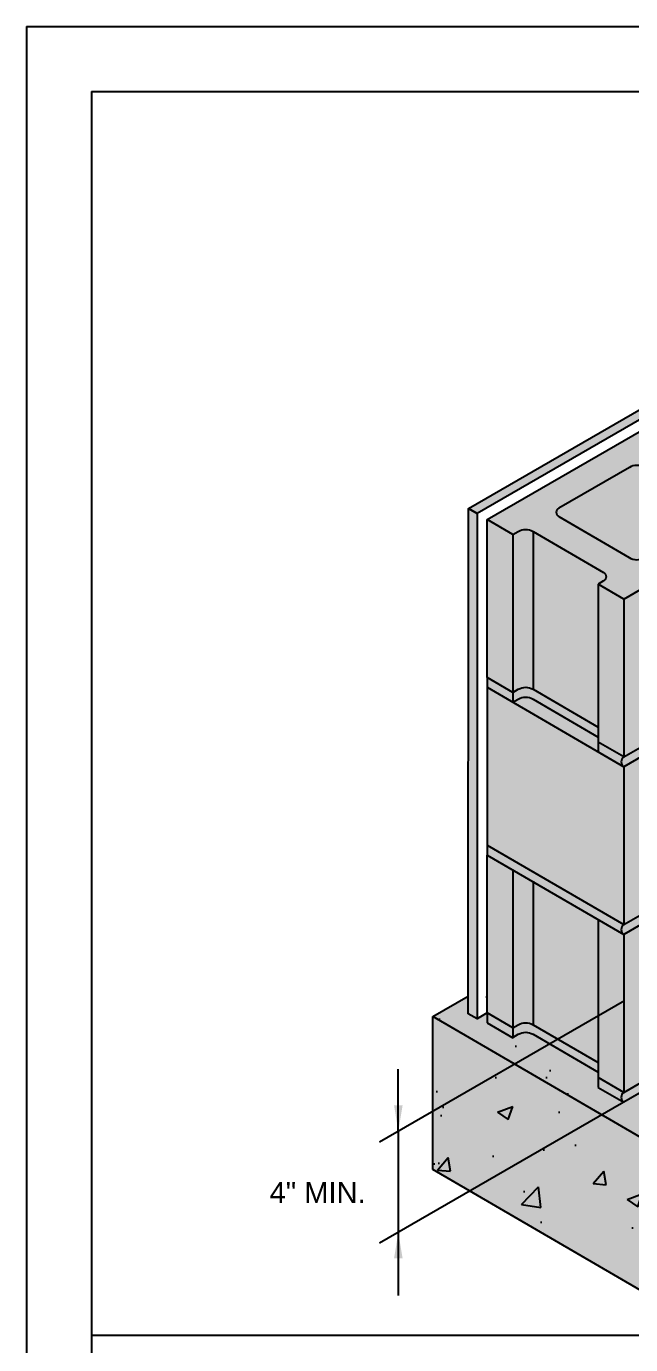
# Model space of a CAD drawing. Extents: x 257.7 to 308.7, y 59.2 to 125.2.
# Drawn here: x 257.72 to 271.64, y 94.8 to 125.16 of the extents above; entities that cross this region are included whole.
import ezdxf

# ---------------------------------------------------------------- set-up
doc = ezdxf.new("R2010")
doc.units = 0
doc.header["$LTSCALE"] = 1.5
doc.header["$MEASUREMENT"] = 0
for name, color, linetype in [('8x11-ttb$0$B', 5, 'CONTINUOUS'), ('CMU', 250, 'CONTINUOUS'), ('STRUCTURE', 250, 'CONTINUOUS'), ('TEXT', 7, 'CONTINUOUS')]:
    doc.layers.add(name, color=color, linetype=linetype)
doc.layers.add('VIEWPORT', color=7, linetype='CONTINUOUS', plot=False)
doc.styles.add('DETAILS', font='sanss___.ttf', dxfattribs={"height": 1})
doc.dimstyles.new('TYVEKDETAILS', dxfattribs={"dimscale": 6, "dimtxt": 1.5, "dimasz": 0.1, "dimexe": 0.75, "dimexo": 0.75, "dimgap": 0.75, "dimtad": 0, "dimtih": 1, "dimtoh": 1, "dimdec": 4, "dimzin": 0, "dimdsep": 46, "dimlunit": 4, "dimtxsty": 'DETAILS', "dimcen": 0.0625, "dimadec": 0, "dimazin": 0, "dimtfac": 1, "dimtdec": 4, "dimtofl": 0, "dimtmove": 0, "dimatfit": 3, "dimfxl": 1, "dimfrac": 2, "dimtolj": 1, "dimtzin": 0, "dimarcsym": 0})

# ---------------------------------------------------------------- blocks, each defined once
blk = doc.blocks.new('CMU ISO WALL')
at = {"layer": 'CMU', "true_color": 0x999999}
h = blk.add_hatch(color=253, dxfattribs=at)
h.paths.add_polyline_path([(-23.52966582886816, -11.66237971149062), (-27.10490734736666, -9.5802332484987), (-27.10490734736666, -14.15056358648414), (-23.5308461815909, -12.09513157735896, 0.5766598250187531)])
h.paths.add_polyline_path([(-18.44720154256612, -4.57314980067855), (-18.44720154256612, -6.581860245565224), (-16.58492744635876, -7.666410031216685, 0.2685044473535811), (-15.83358487172234, -7.668459356300275), (-15.55906571152227, -7.510584198931241), (-15.15302687820545, -7.244875177664596), (-14.87671267571477, -7.08596769678158, 0.5766598250187542), (-14.87553232299203, -6.653215830913268)], flags=17)
h.paths.add_polyline_path([(-9.240246666424952, -3.412379711490615), (-12.81548818492345, -1.330233248498644), (-12.81548818492345, -5.900563586484083), (-9.241427019147693, -3.845131577358956, 0.5766598250187522)], flags=16)
h.paths.add_polyline_path([(0, 0), (-1.269646549079056, 0.7394158010687875), (-1.544165709279127, 0.5815406436997534, -0.2685044473535819), (-2.295508283915552, 0.5835899687833432), (-5.875629296902332, 2.668578148100664, -0.5764760975728495), (-5.87456845699478, 3.101261238635573), (-5.598309939627427, 3.260339526495443), (-6.913100120113654, 4.026046041625023), (-20.76950658066465, -3.973953958375006), (-19.47288936891675, -4.729076913656996), (-19.19890265564814, -4.571306801595028, -0.2686522828219054), (-18.44720154256612, -4.57314980067855), (-14.87553232299203, -6.653215830913268, -0.5766598250187543), (-14.87671267571477, -7.08596769678158), (-15.15302687820545, -7.244875177664596), (-13.856406460551, -8.000000000000028)])
h.paths.add_polyline_path([(-7.907736931575386, 1.930499290916828), (-11.50203437368066, -0.139209504301391, 0.5764760975728641), (-11.50309521358821, -0.5718925948363562), (-7.926543805296262, -2.654801910459838, 0.276490748893828), (-7.156035818493336, -2.645446757120965), (-7.156035818493336, 1.928656291833306, 0.2686522828219189)], flags=16)
h.paths.add_polyline_path([(-9.241427019147693, -3.845131577358956), (-12.82504321827795, -5.906058657915196, -0.2685044473535796), (-13.57638579291441, -5.904009332831606), (-17.1493556747877, -3.823185823866567, -0.5764760975728592), (-17.14829483488015, -3.390502733331601), (-13.5671892980055, -1.328390249415122, -0.2686522828219124), (-12.81548818492345, -1.330233248498644), (-9.240246666424952, -3.412379711490615, -0.5766598250187522)], flags=16)
h.paths.add_polyline_path([(-29.44244604064866, -15.49487517766462), (-29.16613183815798, -15.33596769678161, 0.576659825018752), (-29.16495148543524, -14.90321583091333), (-32.73662070500933, -12.82314980067861), (-32.73662070500933, -20.82314980067861), (-29.44244604064866, -22.74160876083212)])
h.paths.add_polyline_path([(-29.44244604064866, -32.49487517766471), (-32.73662070500933, -30.57641621751114), (-32.73662070500933, -37.82314980067866), (-29.44244604064866, -39.74160876083221)])
h.paths.add_polyline_path([(-28.14582562299421, -33.25000000000014), (-29.44244604064866, -32.49487517766471), (-29.44244604064866, -40.49487517766471), (-28.14582562299421, -41.25000000000014)])
h.paths.add_polyline_path([(-33.76230853135996, -29.97907691365711), (-35.05892574310786, -29.22395395837512), (-35.05892574310786, -37.22395395837512), (-33.76230853135996, -37.97907691365711)])
h.paths.add_polyline_path([(-33.76230853135996, -12.97907691365702), (-35.05892574310786, -12.22395395837503), (-35.05892574310786, -20.22395395837503), (-33.76230853135996, -20.97907691365702)])
h.paths.add_polyline_path([(-28.14582562299421, -16.25000000000006), (-29.44244604064866, -15.49487517766462), (-29.44244604064866, -23.49487517766462), (-28.14582562299421, -24.25000000000006)])
h.paths.add_polyline_path([(-28.14582562299421, -24.75000000000014), (-35.05892574310786, -20.72395395837512), (-35.05892574310786, -28.72395395837506), (-28.14582562299421, -32.75000000000009)])
edge = h.paths.add_edge_path()
edge.add_line((-21.44545498093655, -6.321343708166722), (-21.44545498093657, -10.89582926367225))
edge.add_line((-21.44545498093657, -10.89582926367225), (-17.87975813899439, -8.845207552453218))
edge.add_arc((-18.00439172507242, -8.628490065338497), 0.2499999999999998, 299.9030802812204, 419.6186457091239)
edge.add_line((-17.87795346248333, -8.412820489937928), (-21.4435820095716, -6.322438118225733))
edge.add_arc((-21.82289679733896, -6.969446844427353), 0.7500000000000228, 59.61864570911415, 59.78436618879908)
at = {"layer": 'CMU', "true_color": 0xf7f7f7}
h = blk.add_hatch(color=7, dxfattribs=at)
h.paths.add_polyline_path([(-14.28941916244321, -8.250000000000028), (-15.55906571152227, -7.510584198931241), (-15.83358487172234, -7.668459356300275, -0.2685044473535811), (-16.58492744635876, -7.666410031216685), (-20.16504845934554, -5.581421851899393, -0.5764760975728828), (-20.16398761943799, -5.148738761364427), (-19.88772910207061, -4.989660473504557), (-21.20251928255686, -4.223953958375006), (-35.05892574310786, -12.22395395837503), (-33.76230853135996, -12.97907691365702), (-33.48832181809135, -12.82130680159509, -0.2686522828219052), (-32.73662070500936, -12.82314980067861), (-29.16495148543524, -14.90321583091333, -0.5766598250187527), (-29.16613183815798, -15.33596769678161), (-29.44244604064866, -15.49487517766462), (-28.14582562299421, -16.25000000000006)])
h.paths.add_polyline_path([(-27.11446238072116, -14.15605865791522, -0.2685044473535838), (-27.86580495535762, -14.15400933283163), (-31.43877483723091, -12.07318582386657, -0.5764760975728616), (-31.43771399732336, -11.6405027333316), (-27.85660846044871, -9.578390249415179, -0.2686522828219097), (-27.10490734736666, -9.5802332484987), (-23.52966582886816, -11.66237971149062, -0.5766598250187535), (-23.5308461815909, -12.09513157735896)], flags=16)
h.paths.add_polyline_path([(-25.79251437603142, -8.821892594836385, -0.576476097572857), (-25.79145353612387, -8.38920950430142), (-22.19715609401862, -6.319500709083172, -0.2694277140723511), (-21.4435820095716, -6.322438118225733), (-17.87795346248333, -8.412820489937928, -0.5756966799367119), (-17.87975813899439, -8.845207552453218), (-21.46462039310302, -10.90685123554348, -0.2685044473535858), (-22.2159629677395, -10.90480191045987)], flags=16)
h.paths.add_polyline_path([(0, 0), (-1.269646549079056, 0.7394158010687875), (-1.544165709279127, 0.5815406436997534, -0.2685044473535819), (-2.295508283915552, 0.5835899687833432), (-5.875629296902332, 2.668578148100664, -0.5764760975728495), (-5.87456845699478, 3.101261238635573), (-5.598309939627427, 3.260339526495443), (-6.913100120113654, 4.026046041625023), (-20.76950658066465, -3.973953958375006), (-19.47288936891675, -4.729076913656996), (-19.19890265564814, -4.571306801595028, -0.2686522828219067), (-18.44720154256612, -4.57314980067855), (-14.87553232299203, -6.653215830913268, -0.5766598250187543), (-14.87671267571477, -7.08596769678158), (-15.15302687820545, -7.244875177664596), (-13.856406460551, -8.000000000000028)])
h.paths.add_polyline_path([(-13.57638579291441, -5.904009332831606), (-17.1493556747877, -3.823185823866567, -0.5764760975728592), (-17.14829483488015, -3.390502733331601), (-13.5671892980055, -1.328390249415122, -0.2686522828219124), (-12.81548818492345, -1.330233248498644), (-9.240246666424952, -3.412379711490615, -0.5766598250187522), (-9.241427019147693, -3.845131577358956), (-12.82504321827795, -5.906058657915196, -0.2685044473535796)], flags=16)
h.paths.add_polyline_path([(-11.50309521358821, -0.5718925948363562, -0.5764760975728592), (-11.50203437368066, -0.139209504301391), (-7.907736931575386, 1.930499290916828, -0.2694277140723502), (-7.15416284712839, 1.927561881774267), (-3.588534300040124, -0.1628204899379, -0.5756966799367076), (-3.59033897655118, -0.5952075524531892), (-7.175201230659809, -2.656851235543456, -0.2685044473535834), (-7.926543805296262, -2.654801910459867)], flags=16)
at = {"layer": 'CMU'}
h = blk.add_hatch(color=254, dxfattribs=at)
h.paths.add_polyline_path([(-21.44545498093655, -6.321343708166694, 0.268652282821924), (-22.19715609401862, -6.319500709083172), (-25.79145353612387, -8.38920950430142, 0.5764760975728574), (-25.79251437603142, -8.821892594836385), (-22.21596296773947, -10.90480191045987, 0.2764907488938299), (-21.44545498093655, -10.89544675712099)])
h.paths.add_polyline_path([(-27.10490734736666, -9.5802332484987, 0.2686522828219165), (-27.85660846044871, -9.578390249415179), (-31.43771399732336, -11.6405027333316, 0.5764760975728607), (-31.43877483723091, -12.07318582386657), (-27.86580495535762, -14.15400933283163, 0.2724643593752312), (-27.10490734736666, -14.15046934778053)])
h.paths.add_polyline_path([(-12.81548818492345, -1.330233248498644, 0.2686522828219168), (-13.5671892980055, -1.328390249415122), (-17.14829483488015, -3.390502733331601, 0.5764760975728616), (-17.1493556747877, -3.823185823866567), (-13.57638579291438, -5.904009332831606, 0.2724643593752294), (-12.81548818492345, -5.900469347780501)])
h.paths.add_polyline_path([(-7.156035818493336, 1.928656291833306, 0.2686522828219211), (-7.907736931575386, 1.930499290916828), (-11.50203437368066, -0.139209504301391, 0.576476097572864), (-11.50309521358821, -0.5718925948363562), (-7.926543805296262, -2.654801910459838, 0.276490748893828), (-7.156035818493336, -2.645446757120965)])
h.paths.add_polyline_path([(-32.73662070500933, -12.82314980067861, 0.2686522828219118), (-33.48832181809135, -12.82130680159509), (-33.76230853135996, -12.97907691365702), (-33.76230853135996, -20.97907691365702), (-33.48832181809135, -20.82130680159509, -0.2686522828219118), (-32.73662070500933, -20.82314980067861)])
h.paths.add_polyline_path([(-32.73662070500933, -30.57641621751114), (-33.76230853135996, -29.97907691365711), (-33.76230853135996, -37.97907691365711), (-33.48832181809132, -37.82130680159514, -0.2686522828218994), (-32.73662070500933, -37.82314980067866)])
at = {"layer": 'CMU', "true_color": 0xdedede}
h = blk.add_hatch(color=254, dxfattribs=at)
h.paths.add_polyline_path([(0, -8), (0, 0), (-13.856406460551, -8.000000000000028), (-13.856406460551, -16.00000000000003)])
h.paths.add_polyline_path([(-14.28941916244321, -8.250000000000028), (-28.14582562299421, -16.25000000000006), (-28.14582562299421, -24.25000000000006), (-14.28941916244321, -16.25000000000003)])
h.paths.add_polyline_path([(-7.144709581221605, -20.62500000000006), (-7.144709581221605, -12.62499999999997), (-14.28941916244321, -16.75000000000003), (-21.0011160417726, -20.62500000000009), (-21.0011160417726, -28.62500000000011)])
h.paths.add_polyline_path([(0, -8.499999999999915), (-6.711696879329395, -12.37499999999997), (-6.711696879329395, -20.37499999999997), (0, -16.49999999999994)])
h.paths.add_polyline_path([(0, -16.99999999999991), (-7.144709581221605, -21.12499999999997), (-13.856406460551, -25.00000000000006), (-13.856406460551, -32.99999999999986), (0, -24.99999999999983)])
h.paths.add_polyline_path([(-14.28941916244321, -33.24999999999994), (-14.28941916244321, -25.25000000000006), (-28.14582562299421, -33.25000000000014), (-28.14582562299421, -41.24999999999997)])
h.paths.add_polyline_path([(-21.43412874366481, -20.87500000000009), (-28.14582562299421, -24.75000000000014), (-28.14582562299421, -32.75000000000009), (-21.43412874366484, -28.87500000000011)])
at = {"layer": 'CMU', "true_color": 0x8f8f8f}
h = blk.add_hatch(color=252, dxfattribs=at)
h.paths.add_polyline_path([(-15.15302687820545, -7.244875177664596), (-15.15302687820545, -7.747052788886265), (-14.28941916244321, -8.250000000000028), (-13.856406460551, -8.000000000000028)])
h.paths.add_polyline_path([(-15.15302687820545, -7.244875177664596), (-15.55906571152227, -7.510584198931241), (-15.15302687820545, -7.747052788886265)])
h.paths.add_polyline_path([(-19.47288936891675, -4.729076913656996), (-20.76950658066465, -3.973953958375006), (-20.76950658066465, -4.476131569596674), (-19.88772910207061, -4.989660473504586), (-19.47288936891675, -4.75078279069055)])
h.paths.add_polyline_path([(-20.76950658066465, -3.973953958375006), (-21.20251928255686, -4.223953958375006), (-20.76950658066465, -4.476131569596674)])
at = {"layer": 'CMU'}
h = blk.add_hatch(color=254, dxfattribs=at)
h.paths.add_polyline_path([(-18.44720154256612, -4.57314980067855, 0.2686522828219017), (-19.19890265564814, -4.571306801595028), (-19.47288936891675, -4.729076913656996), (-19.47288936891675, -5.984520941711196), (-18.44720154256612, -6.581860245565224)])
h.paths.add_polyline_path([(-32.73662070500933, -21.32314980067866, 0.2686522828219052), (-33.48832181809132, -21.32130680159514), (-33.76230853135996, -21.47907691365711), (-29.44244604064866, -23.99487517766471), (-29.44244604064866, -23.49487517766462), (-29.44244604064866, -23.24160876083221)])
at = {"layer": 'CMU', "true_color": 0x8f8f8f}
h = blk.add_hatch(color=252, dxfattribs=at)
h.paths.add_polyline_path([(-19.47288936891675, -4.75078279069055), (-19.88772910207061, -4.989660473504586), (-19.88772910207061, -5.742926890337117), (-19.47288936891675, -5.984520941711196)])
h.paths.add_polyline_path([(-35.05892574310786, -28.72395395837506), (-35.05892574310786, -29.22395395837512), (-28.14582562299569, -33.24999999999929, -0.5078129039776498), (-28.14582562299421, -32.75000000000009)])
at = {"layer": 'CMU', "true_color": 0x999999}
blk.add_hatch(color=253, dxfattribs=at).paths.add_polyline_path([(-19.88772910207061, -4.989660473504557), (-20.16398761943799, -5.148738761364427, 0.5764760975728784), (-20.16504845934554, -5.581421851899393), (-19.88772910207061, -5.742926890337117)])
at = {"layer": 'CMU', "true_color": 0x8f8f8f}
h = blk.add_hatch(color=252, dxfattribs=at)
h.paths.add_polyline_path([(-14.28941916244321, -33.74999999999986), (0, -25.49999999999974), (0, -24.99999999999983), (-13.856406460551, -32.99999999999986), (-13.856406460551, -25.00000000000006), (-7.144709581221605, -21.12499999999997), (0, -16.99999999999991), (0, -16.49999999999994), (-6.711696879329395, -20.37499999999997), (-6.711696879329395, -12.37499999999997), (0, -8.499999999999915), (0, -8), (-13.856406460551, -16.00000000000003), (-13.856406460551, -8.000000000000028), (-14.28941916244321, -8.250000000000028), (-14.28941916244321, -16.25000000000003), (-28.1458256229941, -24.25, 0.5078129039792978), (-28.14582562299421, -24.75000000000014), (-21.43412874366481, -20.87500000000009), (-21.43412874366484, -28.87500000000011), (-28.14582562299421, -32.75000000000009, 0.5078129039792996), (-28.14582562299438, -33.25000000000023), (-14.28941916244321, -25.25000000000006), (-14.28941916244321, -33.24999999999994), (-28.14582562299421, -41.24999999999997, 0.5078129039792383), (-28.14582562299441, -41.75000000000009)])
h.paths.add_polyline_path([(-21.0011160417726, -28.62500000000011), (-21.0011160417726, -20.62500000000009), (-14.28941916244321, -16.75000000000003), (-7.144709581221605, -12.62499999999997), (-7.144709581221605, -20.62500000000006)], flags=16)
h = blk.add_hatch(color=252, dxfattribs=at)
h.paths.add_polyline_path([(-29.44244604064866, -40.49487517766471), (-29.44244604064866, -40.99487517766454), (-28.09044453201139, -41.78225279805848, -0.5748439758349783), (-28.14582562299434, -41.25000000000006)])
h.paths.add_polyline_path([(-32.73662070500932, -37.82314980067867, 0.2686522828219061), (-33.48832181809134, -37.82130680159515), (-33.76230853135996, -37.97907691365711), (-33.76230853135996, -38.46120689724779), (-33.48832181809134, -38.30343678518582, -0.2686522828219052), (-32.73662070500932, -38.30527978426935), (-29.44244604064866, -40.22373874442289), (-29.44244604064866, -39.74160876083221)])
h.paths.add_polyline_path([(-33.76230853135996, -37.97907691365711), (-35.05892574310786, -37.22395395837512), (-35.05892574310786, -37.72395395837495), (-33.76230853135996, -38.47907691365694)])
h.paths.add_polyline_path([(-33.76230853135996, -21.47907691365711), (-33.76230853135996, -20.97907691365702), (-35.05892574310786, -20.22395395837503), (-35.05892574310786, -20.72395395837512)])
h.paths.add_polyline_path([(-32.73662070500932, -21.32314980067867), (-29.44244604064866, -23.24160876083221), (-29.44244604064866, -22.74160876083212), (-32.73662070500935, -20.8231498006786, 0.2686522828219043), (-33.48832181809136, -20.82130680159507), (-33.76230853135996, -20.97907691365702), (-33.76230853135996, -21.47907691365711), (-33.48832181809134, -21.32130680159515, -0.2686522828219067)])
h.paths.add_polyline_path([(-29.44244604064866, -23.49487517766462), (-29.44244604064866, -23.99487517766471), (-28.09044453201318, -24.78225279805761, -0.5748439758327081), (-28.1458256229942, -24.25000000000006)])
at = {"layer": 'CMU'}
for p, q in [((-20.76950658066465, -3.973953958375006), (-6.913100120113654, 4.026046041625023)), ((-5.598309939627427, 3.260339526495443), (-6.913100120113654, 4.026046041625023)), ((-7.907736931575386, 1.930499290916828), (-11.50203437368066, -0.139209504301391)), ((-3.588534300040067, -0.1628204899379284), (-7.15416284712839, 1.927561881774295)), ((0, 0), (-1.269646549079056, 0.7394158010687875)), ((-13.856406460551, -8.000000000000028), (0, 0)), ((-11.50309521358821, -0.5718925948363562), (-7.926543805296291, -2.65480191045981)), ((-7.175201230659866, -2.656851235543428), (-3.59033897655118, -0.5952075524531892)), ((-13.5671892980055, -1.32839024941515), (-17.14829483488015, -3.390502733331601)), ((-9.240246666424952, -3.412379711490615), (-12.81548818492345, -1.330233248498644)), ((-19.47288936891675, -4.729076913656996), (-20.76950658066465, -3.973953958375006)), ((-17.1493556747877, -3.823185823866538), (-13.57638579291438, -5.904009332831606)), ((-12.82504321827795, -5.906058657915196), (-9.241427019147721, -3.845131577358927)), ((-35.05892574310786, -12.22395395837503), (-21.20251928255686, -4.223953958375006)), ((-19.88772910207064, -4.989660473504557), (-21.20251928255686, -4.223953958375006)), ((-22.1971560940186, -6.319500709083172), (-25.79145353612387, -8.389209504301448)), ((-17.87795346248328, -8.412820489937928), (-21.4435820095716, -6.322438118225733)), ((-13.856406460551, -8.000000000000028), (-15.15302687820545, -7.244875177664596)), ((-14.28941916244321, -8.250000000000028), (-15.55906571152227, -7.510584198931241)), ((-14.28941916244321, -8.250000000000028), (-13.856406460551, -8.000000000000028)), ((-13.856406460551, -16.00000000000003), (0, -8)), ((-13.856406460551, -8.000000000000028), (-13.856406460551, -16.00000000000003)), ((-13.856406460551, -16.00000000000003), (0, -8)), ((-28.14582562299421, -16.25000000000006), (-14.28941916244321, -8.250000000000028)), ((-14.28941916244321, -16.25), (-14.28941916244321, -8.250000000000028)), ((0, -8.499999999999915), (-6.711696879329395, -12.37499999999997)), ((-25.79251437603142, -8.821892594836356), (-22.2159629677395, -10.90480191045987)), ((-21.46462039310308, -10.90685123554346), (-17.87975813899439, -8.845207552453218)), ((-27.85660846044871, -9.578390249415179), (-31.43771399732336, -11.64050273333163)), ((-23.52966582886816, -11.66237971149064), (-27.10490734736666, -9.5802332484987)), ((-33.76230853135996, -12.97907691365702), (-35.05892574310786, -12.22395395837503)), ((-31.43877483723091, -12.07318582386654), (-27.86580495535759, -14.15400933283163)), ((-27.11446238072116, -14.15605865791525), (-23.53084618159093, -12.09513157735896)), ((-7.144709581221605, -12.62499999999997), (-14.28941916244321, -16.75000000000003)), ((-7.144709581221605, -20.62500000000006), (-7.144709581221605, -12.62499999999997)), ((-6.711696879329395, -12.37499999999997), (-6.711696879329395, -20.37499999999997)), ((-28.14582562299421, -16.25000000000006), (-29.44244604064866, -15.49487517766462)), ((-28.14582562299421, -24.25000000000006), (-14.28941916244321, -16.25000000000003)), ((-6.711696879329395, -20.37499999999997), (0, -16.49999999999994)), ((0, -16.99999999999991), (-7.144709581221605, -21.12499999999997)), ((-33.76230853135996, -20.97907691365702), (-35.05892574310786, -20.22395395837503)), ((-21.0011160417726, -20.62500000000009), (-21.0011160417726, -28.62500000000009)), ((-21.00111604177258, -28.62500000000009), (-7.144709581221605, -20.62500000000006)), ((-21.43412874366484, -28.87500000000006), (-21.43412874366481, -20.87500000000009)), ((-7.144709581221605, -21.12499999999997), (-13.856406460551, -25.00000000000006)), ((-28.14582562299421, -24.25000000000006), (-29.44244604064866, -23.49487517766462)), ((-14.28941916244321, -25.25000000000006), (-28.14582562299421, -33.25000000000014)), ((-14.28941916244321, -33.24999999999991), (-14.28941916244321, -25.24999999999986)), ((-13.856406460551, -24.99999999999986), (-13.856406460551, -32.99999999999986)), ((-13.856406460551, -32.99999999999986), (0, -24.99999999999983)), ((0, -24.99999999999983), (0, -25.49999999999974)), ((0, -25.49999999999974), (-14.28941916244321, -33.74999999999986)), ((-28.14582562299421, -32.75000000000009), (-21.43412874366481, -28.87500000000009)), ((-28.14582562299421, -41.24999999999997), (-14.28941916244321, -33.24999999999994)), ((-14.28941916244321, -33.74999999999986), (-28.14582562299421, -41.74999999999997)), ((-33.76230853135996, -37.97907691365711), (-35.05892574310786, -37.22395395837512)), ((-28.14582562299421, -41.25000000000014), (-29.44244604064866, -40.49487517766471))]:
    blk.add_line(p, q, dxfattribs=at)
for points in [[(-1.269646549079056, 0.7394158010687875), (-1.544165709279127, 0.5815406436997534, -0.2685044473535833), (-2.295508283915552, 0.5835899687833432), (-5.875629296902332, 2.668578148100664, -0.5764760975728681), (-5.87456845699478, 3.101261238635573), (-5.598309939627427, 3.260339526495443)], [(-19.47288936891675, -4.729076913656996), (-19.19890265564817, -4.571306801595057, -0.2686522828219192), (-18.44720154256612, -4.57314980067855), (-14.87553232299203, -6.653215830913268, -0.5766598250187497), (-14.87671267571477, -7.08596769678158), (-15.15302687820545, -7.244875177664596)], [(-15.55906571152227, -7.510584198931241), (-15.83358487172234, -7.668459356300275, -0.2685044473535833), (-16.58492744635876, -7.666410031216685), (-20.16504845934554, -5.581421851899393, -0.5764760975728681), (-20.16398761943799, -5.148738761364427), (-19.88772910207064, -4.989660473504586)], [(-33.76230853135996, -12.97907691365702), (-33.48832181809138, -12.82130680159509, -0.2686522828219192), (-32.73662070500933, -12.82314980067861), (-29.16495148543524, -14.90321583091333, -0.5766598250187497), (-29.16613183815798, -15.33596769678161), (-29.44244604064866, -15.49487517766462)], [(-33.76230853135996, -20.97907691365702), (-33.48832181809138, -20.82130680159509, -0.2686522828219192), (-32.73662070500933, -20.82314980067861), (-29.44244604064866, -22.74160876083212)], [(-33.76230853135996, -21.47907691365711), (-33.48832181809138, -21.32130680159517, -0.2686522828219192), (-32.73662070500933, -21.32314980067866), (-29.44244604064866, -23.24160876083221)], [(-33.76230853135996, -37.97907691365711), (-33.48832181809138, -37.82130680159517, -0.2686522828219192), (-32.73662070500933, -37.82314980067866), (-29.44244604064866, -39.74160876083221)], [(-33.76230853135996, -38.46120689724779), (-33.48832181809138, -38.30343678518585, -0.2686522828219192), (-32.73662070500933, -38.30527978426935), (-29.44244604064866, -40.22373874442289)]]:
    blk.add_lwpolyline(points, format="xyb", dxfattribs=at)
for points in [[(-7.156035818493336, 1.928656291833363), (-7.156035818493336, -2.645829263672226)], [(-13.856406460551, -8.000000000000028), (0, 0)], [(0, 0), (0, -8)], [(-12.81548818492345, -1.330233248498615), (-12.81548818492345, -5.900563586484083)], [(-21.20251928255686, -4.223953958375006), (-20.76950658066465, -3.973953958375006)], [(-18.44720154256612, -4.573149800678522), (-18.44720154256612, -6.581860245565224)], [(-19.88772910207061, -4.989660473504586), (-19.47288936891675, -4.75078279069055)], [(-19.88772910207061, -4.989660473504586), (-19.88772910207061, -5.742926890337117)], [(-19.47288936891675, -4.729076913656996), (-19.47288936891675, -5.984520941711196)], [(-21.44545498093655, -6.321343708166665), (-21.44545498093655, -10.89582926367225)], [(-15.55906571152227, -7.510584198931241), (-15.15302687820545, -7.244875177664596)], [(-13.856406460551, -8.000000000000028), (-13.856406460551, -16.00000000000003)], [(0, -8), (0, -25.49999999999974)], [(-14.28941916244321, -8.250000000000028), (-14.28941916244321, -16.25000000000003)], [(-27.10490734736666, -9.580233248498644), (-27.10490734736666, -14.15056358648414)], [(-35.05892574310786, -20.22395395837503), (-35.05892574310786, -12.22395395837503)], [(-33.76230853135996, -12.97907691365702), (-33.76230853135996, -20.97907691365702)], [(-32.73662070500933, -12.82314980067861), (-32.73662070500933, -20.82314980067861)], [(-29.44244604064866, -15.49487517766462), (-29.44244604064866, -23.49487517766462)], [(-28.14582562299421, -16.25000000000006), (-28.14582562299421, -24.25000000000006)], [(-14.28941916244321, -16.75000000000003), (-21.0011160417726, -20.62500000000009)], [(-35.05892574310786, -20.22395395837503), (-35.05892574310786, -29.22395395837512)], [(-35.05892574310786, -20.72395395837512), (-28.14582562299421, -24.75000000000014)], [(-33.76230853135996, -20.97907691365702), (-33.76230853135996, -21.47907691365711)], [(-21.43412874366481, -20.87500000000009), (-28.14582562299421, -24.75000000000014)], [(-29.44244604064866, -23.49487517766462), (-29.44244604064866, -23.99487517766471)], [(-28.14582562299421, -24.75000000000014), (-28.14582562299421, -32.75000000000009)], [(-35.05892574310786, -28.72395395837506), (-28.14582562299421, -32.75000000000009)], [(-35.05892574310786, -29.22395395837512), (-28.14582562299421, -33.25000000000014)], [(-35.05892574310786, -37.22395395837512), (-35.05892574310786, -29.22395395837512)], [(-33.76230853135996, -29.97907691365711), (-33.76230853135996, -37.97907691365711)], [(-32.73662070500933, -30.55008809479031), (-32.73662070500933, -37.82314980067866)], [(-29.44244604064866, -32.49487517766471), (-29.44244604064866, -40.49487517766471)], [(-28.14582562299421, -33.25000000000037), (-28.14582562299421, -41.24999999999997)], [(-28.14582562299421, -33.25000000000014), (-28.14582562299421, -41.25000000000014)], [(-35.05892574310786, -37.22395395837512), (-35.05892574310786, -37.72395395837495)], [(-35.05892574310786, -37.72395395837495), (-33.76230853135996, -38.47907691365694)], [(-33.76230853135996, -37.97907691365685), (-33.76230853135996, -38.47907691365694)], [(-29.44244604064866, -40.49487517766445), (-29.44244604064866, -40.99487517766454)], [(-29.44244604064866, -40.99487517766454), (-28.14582562299421, -41.74999999999997)]]:
    blk.add_lwpolyline(points, dxfattribs=at)
for centre, radius, start, end in [((-7.533477634895689, 1.280553155572647), 0.7500000000000078, 59.61864570911838, 119.9346820985823), ((-11.37728127478744, -0.3558582160827939), 0.25, 119.9346820985823, 239.7843661888047), ((-3.714972562629214, -0.3784900653384398), 0.2500000000000043, 299.9030802812171, 59.61864570910748), ((-13.19293000132581, -1.978336384759302), 0.7500000000000062, 59.78436618880465, 119.9346820985823), ((-7.549101988893909, -2.00669877419918), 0.7500000000000083, 239.7843661888024, 299.9030802812135), ((-17.02354173598692, -3.607151445113004), 0.25, 119.9346820985823, 239.7843661888047), ((-9.366060605225726, -3.628414090244178), 0.2500000000000025, 299.903080281209, 59.78436618880607), ((-13.19894397651203, -5.255906196570947), 0.7500000000000062, 239.7843661888047, 299.9030802812135), ((-21.8228967973389, -6.969446844427353), 0.7500000000000078, 59.61864570911838, 119.9346820985823), ((-25.66670043723065, -8.605858216082822), 0.25, 119.9346820985823, 239.7843661888047), ((-18.00439172507242, -8.628490065338468), 0.2500000000000043, 299.9030802812171, 59.61864570910748), ((-27.48234916376902, -10.22833638475936), 0.7500000000000062, 59.78436618880465, 119.9346820985823), ((-21.83852115133712, -10.25669877419921), 0.7500000000000083, 239.7843661888024, 299.9030802812135), ((-31.31296089843013, -11.857151445113), 0.25, 119.9346820985823, 239.7843661888047), ((-23.65547976766894, -11.87841409024418), 0.2500000000000025, 299.903080281209, 59.78436618880607), ((-27.48836313895524, -13.50590619657098), 0.7500000000000062, 239.7843661888047, 299.9030802812135), ((-27.96314858565989, -24.50000000000011), 0.3096302633291228, 126.1559039820837, 233.8440960178837), ((-27.96314858566004, -33.00000000000023), 0.3096302633291228, 126.1559039820837, 233.8440960178837), ((-27.96314858566004, -41.50000000000011), 0.3096302633291228, 126.1559039820837, 233.8440960178837)]:
    blk.add_arc(centre, radius, start, end, dxfattribs=at)

msp = doc.modelspace()

# ---------------------------------------------------------------- hatches: boundary and pattern name
at = {"layer": 'STRUCTURE'}
h = msp.add_hatch(dxfattribs=at)
h.set_pattern_fill('AR-SAND', color=256, scale=0.25, style=0)
h.set_pattern_definition([(37.50000000000001, (301.4821542968235, 62.67367722734588), (-0.01574833952740204, 0.4817059422532897), [0, -0.38, 0, -0.425, 0, -0.40625]), (7.499999999999999, (301.4821542968235, 62.67367722734588), (0.4424441763169318, 0.7055365163074351), [0, -0.205, 0, -0.3425, 0, -0.13125]), (327.5, (301.1746542968235, 62.67367722734588), (0.7785354654378738, 0.001414763384241124), [0, -0.125, 0, -0.45, 0, -0.5875]), (317.5, (301.1746542968235, 62.67367722734588), (0.7515316511430733, 0.2194188912335623), [0, -0.0625, 0, -0.295, 0, -0.3375])])
h.paths.add_polyline_path([(268.1011540139978, 101.4475139088496), (267.9282440970949, 101.3476843217801), (268.1011540139978, 101.2478547347107)])
h.paths.add_polyline_path([(267.8977923640381, 102.4220391410955), (268.1011540139978, 102.3046282377484), (268.1011540139978, 113.9415458406902), (267.9011540139978, 114.0570158945281)])
h.paths.add_polyline_path([(281.130353336684, 121.4639575769681), (280.9228425811605, 121.5750912940822), (267.9011540139979, 114.057015894528), (268.101154013998, 113.94154584069)])
at = {"layer": 'STRUCTURE', "true_color": 0xebebeb}
h = msp.add_hatch(color=7, dxfattribs=at)
h.paths.add_polyline_path([(270.222250247198, 100.5344194010362), (268.2150851428016, 101.7033507029179), (267.0846699511233, 101.0507051877064), (267.0846699511233, 98.83625904040468), (267.1823845184772, 98.77935210425892)])
h.paths.add_polyline_path([(272.79628742655, 99.03535356705905), (270.222250247198, 100.5344194010362), (267.1823845184772, 98.77935210425892), (272.79628742655, 95.50993155654348)])
h.paths.add_polyline_path([(268.2150851428016, 101.7033507029179), (267.0846699511233, 102.3616810509203), (267.0846699511233, 101.0507051877064)])
h.paths.add_polyline_path([(268.3367962353232, 102.2134036103901), (268.3367962353232, 102.4406763376627), (268.1014963785987, 102.3048259020426), (267.8977923640381, 102.4220391410954), (267.8979105830031, 102.8312057486521), (267.0846699511233, 102.3616810509203), (268.2150851428016, 101.7033507029179), (268.716007912998, 101.992558599134)])
edge = h.paths.add_edge_path()
edge.add_arc((269.2208249724576, 101.6545722639559), 0.3409090909091531, 59.78436618880922, 119.9346820985693)
edge.add_line((269.0507071103307, 101.950002325476), (268.9261676952085, 101.8782886381751))
edge.add_line((268.9261676952085, 101.8782886381751), (268.9261676952085, 101.8701659034437))
edge.add_line((268.9261676952085, 101.8701659034437), (268.716007912998, 101.992558599134))
edge.add_line((268.716007912998, 101.992558599134), (268.2150851428016, 101.7033507029179))
edge.add_line((268.2150851428016, 101.7033507029179), (270.222250247198, 100.5344194010362))
edge.add_line((270.222250247198, 100.5344194010362), (270.8897415546228, 100.9197956870596))
edge.add_line((270.8897415546228, 100.9197956870596), (270.8897415546228, 100.9538939652585))
edge.add_line((270.8897415546228, 100.9538939652585), (270.8897415546228, 101.0771377985501))
edge.add_line((270.8897415546228, 101.0771377985501), (269.3923894344588, 101.9491645986199))
edge = h.paths.add_edge_path()
edge.add_arc((272.1789331289463, 100.7782800096438), 0.3999999999999065, 208.865725688983, 239.9999999999941, ccw=False)
edge.add_line((271.8286317410822, 100.5851765719207), (271.4791144717384, 100.3833826823787))
edge.add_line((271.4791144717384, 100.3833826823787), (270.8897415546228, 100.7266212379857))
edge.add_line((270.8897415546228, 100.7266212379857), (270.8897415546228, 100.9197956870596))
edge.add_line((270.8897415546228, 100.9197956870596), (270.222250247198, 100.5344194010362))
edge.add_line((270.222250247198, 100.5344194010362), (272.79628742655, 99.03535356705905))
edge.add_line((272.79628742655, 99.03535356705905), (273.5970288539542, 99.49766184572218))
edge.add_line((273.5970288539543, 99.49766184572218), (271.9789331289462, 100.4318698481301))
h.paths.add_polyline_path([(286.0907672981031, 103.1855030891207), (286.0907672981031, 106.4326446797793), (273.8448460861456, 99.35458450000667), (273.5970288539543, 99.49766184572218), (272.79628742655, 99.03535356705906), (272.79628742655, 95.50993155654348)])
at = {"layer": 'STRUCTURE'}
h = msp.add_hatch(dxfattribs=at)
h.set_pattern_fill('AR-CONC', color=256, scale=0.4999999999999999, style=0)
h.set_pattern_definition([(49.99999999999999, (127.6656872647832, 51.82322540852579), (3.586300913003767, -0.3137606749129755), [0.3749999999999999, -4.125]), (355, (127.6656872647832, 51.82322540852579), (-0.693756668065, 3.760960668500059), [0.3, -3.299999999999999]), (100.4514, (127.9645456647831, 51.79707870852579), (2.892546908570107, 3.447197710304768), [0.3187009499999999, -3.505710559999998]), (46.18420000000001, (127.6656872647832, 52.82322540852579), (5.336205243128221, -0.8275950716450903), [0.5624999999999999, -6.187499999999999]), (96.6356, (128.1103709897832, 52.75425887352579), (4.673313527743516, 4.870589354502209), [0.4780514399999997, -5.258564999999996]), (351.1842, (127.6656872647832, 52.82322540852579), (4.673309725668136, 4.870593004626623), [0.45, -4.95]), (21, (128.1656872647832, 52.57322540852579), (2.984535260592308, -2.013094453326694), [0.3749999999999999, -4.125]), (326.0000000000001, (128.1656872647832, 52.57322540852579), (1.216576659607908, 3.625750225234265), [0.3, -3.299999999999999]), (71.4514, (128.4143984297832, 52.40546737852578), (4.20111314290745, 1.612652483549762), [0.31870095, -3.50571056]), (37.49999999999999, (127.6656872647832, 51.82322540852579), (0.06079927658645334, 1.664469269156557), [0, -3.259999999999999, 0, -3.35, 0, -3.3125]), (7.500000000000001, (127.6656872647832, 51.82322540852579), (1.315347687210743, 1.972058559411801), [0, -1.909999999999999, 0, -3.184999999999999, 0, -1.2625]), (327.5, (126.5506872647832, 51.82322540852579), (2.669112180862045, -0.112774358671899), [0, -1.25, 0, -3.9, 0, -5.175]), (317.5, (126.0506872647832, 51.82322540852579), (2.915930846711931, 0.5005249116615881), [0, -1.625, 0, -2.59, 0, -3.675])])
h.paths.add_polyline_path([(270.222250247198, 100.5344194010362), (268.2150851428016, 101.7033507029179), (267.0846699511233, 101.0507051877064), (267.0846699511233, 98.83625904040468), (267.1823845184772, 98.77935210425892)])
h.paths.add_polyline_path([(272.79628742655, 99.03535356705905), (270.222250247198, 100.5344194010362), (267.1823845184772, 98.77935210425892), (272.79628742655, 95.50993155654348)])
h.paths.add_polyline_path([(268.2150851428016, 101.7033507029179), (267.0846699511233, 102.3616810509203), (267.0846699511233, 101.0507051877064)])
h.paths.add_polyline_path([(268.3367962353232, 102.2134036103901), (268.3367962353232, 102.4406763376627), (268.3367962353232, 103.0845964981625), (267.0846699511233, 102.3616810509203), (268.2150851428016, 101.7033507029179), (268.716007912998, 101.992558599134)])
h.paths.add_polyline_path([(269.3923894344588, 101.9491645986199, 0.2686522828219052), (269.0507071103307, 101.950002325476), (268.9261676952085, 101.8782886381751), (268.9261676952085, 101.8701659034437), (268.716007912998, 101.992558599134), (268.2150851428016, 101.7033507029179), (270.222250247198, 100.5344194010362), (270.8897415546228, 100.9197956870596), (270.8897415546228, 100.9538939652585), (270.8897415546228, 101.0771377985501)])
h.paths.add_polyline_path([(271.9789331289462, 100.4318698481301, -0.1366908084084278), (271.8286317410822, 100.5851765719207), (271.4791144717384, 100.3833826823787), (270.8897415546228, 100.7266212379857), (270.8897415546228, 100.9197956870596), (270.222250247198, 100.5344194010362), (272.79628742655, 99.03535356705905), (273.5970288539543, 99.49766184572218)])
h.paths.add_polyline_path([(286.0907672981031, 103.1855030891207), (286.0907672981031, 106.4326446797793), (273.8448460861456, 99.35458450000667), (273.5970288539543, 99.49766184572218), (272.79628742655, 99.03535356705906), (272.79628742655, 95.50993155654348)])

# ---------------------------------------------------------------- linework, layer by layer
at = {"layer": '8x11-ttb$0$B', "color": 7}
for p, q in [((259.2212273774239, 123.6639062359502), (259.2212273774239, 60.66390623595021)), ((259.2212273774239, 123.6639062359502), (307.2212273774239, 123.6639062359502)), ((307.2212273774239, 95.00924658229727), (259.2212273774239, 95.00924658229727))]:
    msp.add_line(p, q, dxfattribs=at)
at = {"layer": 'STRUCTURE'}
msp.add_line((267.0846699511233, 102.3616810509203), (267.8979105830031, 102.8312057486521), dxfattribs=at)
msp.add_lwpolyline([(268.101154013998, 113.94154584069), (267.9011540139979, 114.057015894528), (280.9228425811605, 121.5750912940822), (281.130353336684, 121.4639575769681), (268.1011540139978, 113.9415458406899)], close=True, dxfattribs=at)
for points in [[(267.8977923640381, 102.4220391410954), (267.9011540139978, 114.0570158945281), (268.1011540139978, 113.9415458406902), (268.1011540139978, 102.304628237748)], [(272.79628742655, 99.03535356705905), (267.0846699511233, 102.3616810509203)], [(267.0846699511233, 98.8362590404047), (267.0846699511233, 102.3616810509203)], [(268.3367962353232, 102.4406763376627), (268.101154013998, 102.3046282377482), (267.8977923640381, 102.4220391410954)], [(272.79628742655, 95.50993155654348), (267.0846699511233, 98.83625904040468)]]:
    msp.add_lwpolyline(points, dxfattribs=at)
at = {"layer": 'TEXT'}
for p, q in [((271.4998338569376, 102.7231136402139), (265.8578643180462, 99.46572100817524)), ((271.8286317410822, 100.5851765719207), (265.8578643180462, 97.13795239296219)), ((266.2884771660272, 99.71433545187358), (266.2884771660272, 97.38656683666052))]:
    msp.add_line(p, q, dxfattribs=at)
at = {"layer": 'VIEWPORT', "color": 1}
for q in [(257.7212273774239, 59.16390623595021), (308.7212273774239, 125.1639062359502)]:
    msp.add_line((257.7212273774239, 125.1639062359502), q, dxfattribs=at)

# ---------------------------------------------------------------- block references
at = {"layer": 'CMU', "xscale": 0.4545454545454545, "yscale": 0.4545454545454545, "zscale": 0.4545454545454545}
msp.add_blockref('CMU ISO WALL', (284.2726715730994, 119.3606554096514), dxfattribs=at)

# ---------------------------------------------------------------- texts
at = {"layer": 'TEXT', "insert": (263.3239484646319, 98.30471744200364), "char_height": 0.4799999999999999, "width": 2.830183879171615, "attachment_point": 4, "style": 'DETAILS'}
msp.add_mtext('4" MIN.', dxfattribs=at)

# ---------------------------------------------------------------- leaders
at = {"layer": 'TEXT'}
for points in [[(266.2884771660272, 99.71433545187358), (266.2884771660272, 101.1489797429161)], [(266.2884771660272, 97.38656683666052), (266.2884771660272, 95.93369456554787)]]:
    msp.add_leader(points, dimstyle='TYVEKDETAILS', override={"dimfxl": 3}, dxfattribs=at)

doc.saveas('drawing.dxf')
